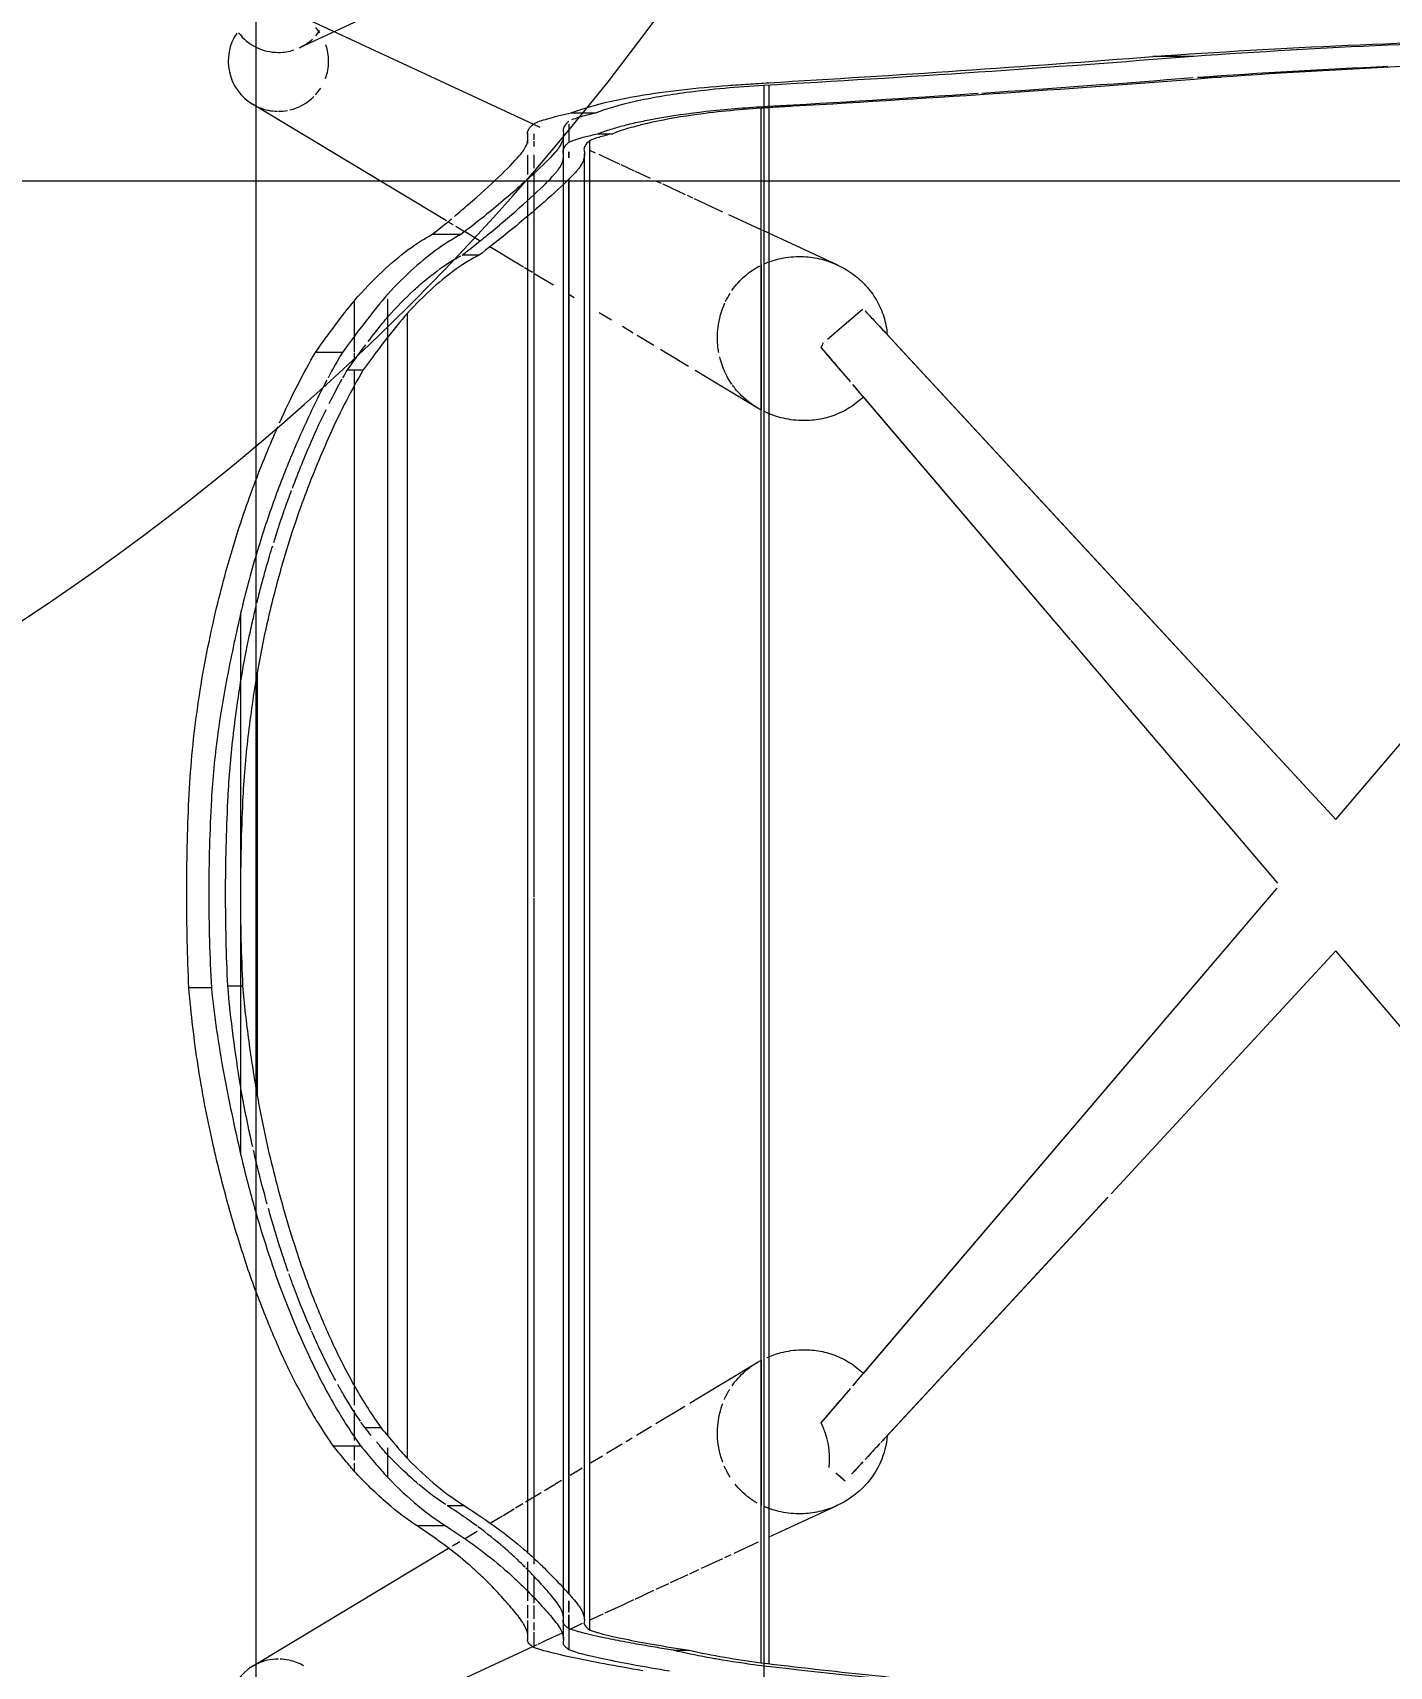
# Model space of a CAD drawing. Header units: millimetres. Extents: x 81566 to 292854, y -8553 to 29000.
# Drawn here: x 105756.5 to 106081, y 16644.9 to 17035.5 of the extents above; entities that cross this region are included whole.
import ezdxf

# ---------------------------------------------------------------- set-up
doc = ezdxf.new("R2010")
doc.units = ezdxf.units.MM
doc.linetypes.add('Осевая', pattern=[3175, 635, -476.25, 1587.5, -476.25])
for name, color, linetype, lineweight in [('A-ANNO-DIMS', 7, 'Continuous', 9), ('A-ANNO-DIMS-100', 7, 'Continuous', 9), ('Оси-2', 7, 'Осевая', 9)]:
    doc.layers.add(name, color=color, linetype=linetype, lineweight=lineweight)
doc.layers.add('I-FURN-1', color=9, linetype='Continuous', lineweight=9, true_color=0x808080)
doc.styles.add('ISOCPEUR', font='isocpeur.ttf', dxfattribs={"width": 0.9, "height": 250})
doc.dimstyles.new('ISO-2_5_0_9К_БОЛЬШОЙ', dxfattribs={"dimscale": 304.8, "dimtxt": 248.995294, "dimasz": 0.492126, "dimexe": 0.393701, "dimexo": 0.984252, "dimgap": 0, "dimtad": 1, "dimdec": 0, "dimrnd": 10, "dimzin": 0, "dimdsep": 46, "dimtxsty": 'ISOCPEUR', "dimblk1": 'OBLIQUE', "dimblk2": 'OBLIQUE', "dimsah": 1, "dimcen": 0.09, "dimdle": 0.393701, "dimazin": 0, "dimtfac": 1, "dimtdec": 4, "dimtix": 1, "dimtmove": 0, "dimatfit": 3, "dimfxl": 1, "dimtvp": 1, "dimtolj": 1, "dimtzin": 0, "dimarcsym": 2})

# ---------------------------------------------------------------- blocks, each defined once
blk = doc.blocks.new('Chair_IconsOfDenmark_NamNam_WoodChair - 1_187-V135-План расстановки мебели и оборудования 2 этажа в осях 23-33')
at = {"layer": 'I-FURN-1'}
blk.add_line((31.75, 192.92), (5.47, 249.64), dxfattribs=at)
for start, end in [(127.3539, 180), (180.1971, 197.8612), (204.8593, 222.767), (228.0907, 235.718)]:
    blk.add_arc((16.35, 254.69), 12, start, end, dxfattribs=at)
blk = doc.blocks.new('Chair_IconsOfDenmark_NamNam_WoodChair - 1_187-V136-План расстановки мебели и оборудования 2 этажа в осях 23-33')
at = {"layer": 'I-FURN-1'}
for p, q in [((188.81, 270.72), (188.81, 276.1)), ((189.26, 266.79), (189.26, 263.25)), ((165.38, 263.74), (149.05, 263.74)), ((210.22, 263.74), (165.38, 263.74)), ((210.22, 263.74), (165.38, 263.74)), ((261.79, 263.74), (211.37, 263.74)), ((261.79, 263.74), (211.37, 263.74)), ((278.31, 263.74), (261.79, 263.74)), ((26.64, 260.87), (54.83, 214)), ((264.14, 259.78), (163.1, 259.78)), ((372.21, 214.52), (400.09, 260.87)), ((31.75, 192.92), (5.47, 249.64)), ((421.27, 249.64), (395.33, 193.66)), ((340.75, 239.38), (340.75, 245.82)), ((79.27, 234.97), (79.27, 241.51)), ((75.16, 236.61), (73.3, 236.61)), ((79.27, 236.61), (75.9, 236.61)), ((87.82, 236.61), (80.56, 236.61)), ((93.38, 236.61), (89.01, 236.61)), ((336.59, 236.61), (93.87, 236.61)), ((336.59, 238.17), (336.59, 234.38)), ((340.65, 236.61), (338.72, 236.61)), ((346.47, 236.61), (340.86, 236.61)), ((353.01, 236.61), (346.53, 236.61)), ((83.69, 234.02), (83.69, 230.18)), ((77.21, 228.61), (71.82, 228.61)), ((78.88, 228.61), (77.21, 228.61)), ((78.88, 228.61), (77.21, 228.61)), ((348.85, 228.61), (81.81, 228.61)), ((353.46, 228.61), (81.81, 228.61)), ((350.06, 223.91), (76.35, 223.91)), ((60.16, 214.64), (60.16, 221.48)), ((368.9, 211.03), (368.9, 217.96)), ((55.38, 213.09), (56.48, 211.26)), ((65.06, 214.31), (65.06, 210.29)), ((369.59, 210.16), (370.87, 212.28)), ((371.26, 212.93), (371.99, 214.14)), ((57.11, 210.2), (58.94, 207.17)), ((363.99, 206.68), (363.99, 210.74)), ((367.37, 206.47), (368.73, 208.73)), ((368.73, 208.73), (369.53, 210.06)), ((60.8, 204.07), (61.76, 202.48)), ((364.05, 200.95), (365.97, 204.14)), ((61.78, 202.44), (62.57, 201.12)), ((62.68, 200.94), (64.25, 198.33)), ((361.1, 196.04), (363.98, 200.83)), ((64.47, 197.96), (65.53, 196.21)), ((65.91, 195.58), (68.17, 191.81)), ((359.84, 193.94), (360.99, 195.86)), ((32.96, 193.59), (31.12, 193.59)), ((32.76, 190.73), (31.86, 192.68)), ((35.34, 195.1), (32.83, 195.1)), ((34.78, 193.59), (32.96, 193.59)), ((37.05, 193.59), (35.22, 193.59)), ((37.58, 195.1), (35.34, 195.1)), ((41.13, 193.59), (37.96, 193.59)), ((41.21, 195.1), (38.1, 195.1)), ((48.1, 193.59), (41.72, 193.59)), ((50.14, 195.1), (42.28, 195.1)), ((51.56, 195.1), (50.14, 195.1)), ((52.37, 193.59), (51.02, 193.59)), ((210.22, 193.59), (52.45, 193.59)), ((377.09, 195.1), (53.8, 195.1)), ((378.4, 193.59), (210.51, 193.59)), ((356.8, 188.9), (359.56, 193.48)), ((382.16, 195.1), (377.09, 195.1)), ((383.46, 193.59), (378.4, 193.59)), ((387.89, 195.1), (383.31, 195.1)), ((388.01, 193.59), (384.76, 193.59)), ((391.21, 193.59), (389.93, 193.59)), ((393.12, 195.1), (390.75, 195.1)), ((392.97, 193.59), (391.58, 193.59)), ((395.33, 193.66), (394.62, 192.13)), ((34.57, 186.84), (32.76, 190.73)), ((68.65, 191.02), (70.09, 188.62)), ((70.14, 188.54), (71.08, 186.98)), ((37.4, 185.19), (30.6, 185.19)), ((33.1, 186.5), (43.37, 186.5)), ((36.81, 182), (35.34, 185.16)), ((35.63, 185.19), (37.4, 185.19)), ((39.68, 186.6), (37.29, 186.6)), ((37.4, 185.19), (38.9, 185.19)), ((38.9, 185.19), (37.4, 185.19)), ((39.57, 185.19), (42.24, 185.19)), ((42.24, 185.19), (39.57, 185.19)), ((41.58, 186.6), (39.68, 186.6)), ((383.55, 186.6), (42.36, 186.6)), ((43.5, 186.5), (382.24, 186.5)), ((43.86, 185.19), (382.27, 185.19)), ((382.27, 185.19), (43.86, 185.19)), ((72.32, 184.91), (73.09, 183.64)), ((73.12, 183.59), (74.03, 182.07)), ((353.81, 183.92), (354.58, 185.19)), ((382.6, 186.5), (392.79, 186.5)), ((386.52, 186.6), (384.89, 186.6)), ((388.82, 186.6), (386.52, 186.6)), ((387.24, 185.19), (388.67, 185.19)), ((388.67, 185.19), (387.24, 185.19)), ((395.27, 185.19), (390.99, 185.19)), ((397.95, 183.19), (397.95, 184.73)), ((391.35, 180.26), (35.32, 180.26)), ((39.08, 177.09), (37.62, 180.24)), ((37.77, 181.5), (388.18, 181.5)), ((75.27, 180.01), (76.96, 177.2)), ((389.12, 180.26), (388.49, 178.9)), ((397.95, 178.82), (397.95, 183.19)), ((41.5, 171.87), (39.31, 176.59)), ((77.57, 176.2), (79.8, 172.48)), ((348.46, 175.01), (350.23, 177.97)), ((388.11, 178.08), (386.57, 174.76)), ((393.02, 178.32), (393.02, 174.72)), ((345.33, 169.82), (346.9, 172.43)), ((385.65, 172.76), (384.17, 169.57)), ((386.53, 174.67), (385.77, 173.03)), ((42.47, 169.77), (41.55, 171.75)), ((44.71, 164.94), (42.61, 169.46)), ((80.39, 171.51), (81.23, 170.11)), ((81.87, 169.04), (84.03, 165.45)), ((342.35, 164.86), (344.75, 168.85)), ((384.07, 169.37), (382.4, 165.76)), ((46.34, 161.42), (44.96, 164.4)), ((84.66, 164.4), (88.83, 157.47)), ((381.77, 164.4), (381.18, 163.12)), ((30.44, 160.25), (30.44, 156.41)), ((48.51, 156.74), (46.56, 160.95)), ((337.37, 156.58), (340.65, 162.03)), ((340.65, 162.04), (341.41, 163.3)), ((381.02, 162.77), (378.52, 157.38)), ((49.7, 154.18), (48.68, 156.37)), ((89.54, 156.28), (90.32, 154.99)), ((378.31, 156.92), (377.72, 155.66)), ((52.33, 148.49), (49.99, 153.55)), ((90.32, 154.99), (99.21, 140.2)), ((327.52, 140.2), (336.42, 155)), ((377.51, 155.21), (374.38, 148.46)), ((53.26, 146.49), (52.57, 147.98)), ((56.3, 139.92), (53.61, 145.73)), ((373.72, 147.02), (370.14, 139.3)), ((27.39, 138.6), (21.57, 138.6)), ((64.5, 137.42), (27.27, 137.42)), ((399.17, 138.6), (27.39, 138.6)), ((399.17, 138.6), (27.39, 138.6)), ((399.13, 139.28), (27.46, 139.28)), ((65.08, 120.97), (57.42, 137.52)), ((362.23, 137.42), (64.5, 137.42)), ((65.06, 139.11), (99.83, 139.11)), ((326.9, 139.11), (361.67, 139.11)), ((369.31, 137.49), (361.65, 120.97)), ((399.24, 137.42), (362.23, 137.42)), ((370.01, 139.01), (369.31, 137.49)), ((404.56, 138.6), (399.17, 138.6)), ((404.63, 137.42), (399.24, 137.42)), ((399.54, 138.6), (399.58, 137.79)), ((70.9, 119.13), (72.78, 121.34)), ((84.8, 124.86), (92.98, 117.88)), ((333.75, 117.88), (340.59, 123.72)), ((340.65, 123.76), (341.94, 124.86)), ((343.94, 123.33), (351.06, 114.98)), ((75.41, 114.95), (72.57, 117.58)), ((93.69, 117.28), (212.68, 15.79)), ((271.99, 65.2), (333.04, 117.28)), ((79.8, 110.89), (76.04, 114.37)), ((350.69, 114.37), (229.1, 1.78)), ((271.99, 65.2), (330.08, 114.75)), ((138.74, 56.32), (80.13, 110.58)), ((138.73, 56.32), (81.75, 109.08)), ((213.87, 15.63), (271.83, 65.07)), ((213.87, 15.63), (271.83, 65.07)), ((197.64, 1.78), (139.59, 55.53)), ((197.64, 1.78), (139.59, 55.53)), ((411.49, 35.83), (411.49, 45.54)), ((406.53, 34.89), (406.53, 29.21)), ((98.01, -83.19), (197.64, 1.78)), ((229.1, 1.78), (331.96, -85.96))]:
    blk.add_line(p, q, dxfattribs=at)
at = {"layer": 'I-FURN-1', "flags": 128}
for points in [[(96.65, 114.75), (154.9, 65.07), (212.68, 15.79)], [(344.98, 109.08), (287.14, 55.53), (229.1, 1.78)], [(98.02, -83.18), (140.17, -47.23), (197.64, 1.78)], [(229.1, 1.78), (286.56, -47.23), (331.95, -85.95)]]:
    blk.add_lwpolyline(points, dxfattribs=at)
at = {"layer": 'I-FURN-1'}
for centre, radius, start, end in [((16.35, 254.69), 12, 25.0917, 119.1056), ((410.38, 254.69), 12, 56.0633, 148.9747), ((16.35, 254.69), 12, 0, 25.0917), ((410.38, 254.69), 12, 157.4126, 179.0711), ((16.35, 254.69), 12, 347.8882, 357.8557), ((410.38, 254.69), 12, 180, 190.2406), ((16.35, 254.69), 12, 330.2063, 347.3289), ((410.38, 254.69), 12, 193.2652, 225), ((410.38, 254.69), 12, 227.7598, 237.3895), ((410.38, 254.69), 12, 249.8446, 269.42), ((410.38, 254.69), 12, 270, 289.0499), ((410.38, 254.69), 12, 304.282, 311.9093), ((76.28, 141.71), 18.88, 263.5474, 296.819), ((350.45, 141.71), 18.88, 243.181, 245.0964), ((350.45, 141.71), 18.88, 245.0964, 247.0118)]:
    blk.add_arc(centre, radius, start, end, dxfattribs=at)
for points in [[(152.06, 270.48), (158.03, 271.8), (170.13, 274.11), (182.53, 275.59), (188.81, 276.1)], [(188.81, 276.1), (196.32, 276.44), (211.32, 276.79), (226.32, 276.44), (233.81, 276.1)], [(233.81, 276.1), (240.92, 275.77), (254.94, 274.46), (268.57, 271.96), (275.29, 270.48)], [(125.2, 263.16), (129.49, 264.53), (138.25, 267.16), (147.4, 269.44), (152.06, 270.48)], [(188.81, 270.72), (181.99, 270.04), (168.54, 268.05), (155.48, 265.17), (149.05, 263.74)], [(233.81, 270.72), (226.32, 271.14), (211.32, 271.57), (196.32, 271.14), (188.81, 270.72)], [(278.31, 263.74), (273.54, 264.81), (263.88, 266.93), (248.96, 269.45), (238.89, 270.43), (233.81, 270.72)], [(275.29, 270.48), (278.25, 269.82), (284.08, 268.42), (289.76, 266.85), (292.56, 266.03)], [(165.38, 263.74), (169.3, 264.38), (177.21, 265.57), (185.23, 266.45), (189.26, 266.79)], [(189.26, 266.79), (196.63, 267.14), (211.37, 267.5), (226.11, 267.13), (233.49, 266.78)], [(233.49, 266.78), (238.27, 266.56), (247.78, 265.78), (257.14, 264.47), (261.79, 263.74)], [(102.38, 254.4), (105.82, 255.93), (113.08, 258.98), (121.04, 261.83), (125.2, 263.16)], [(149.05, 263.74), (144.92, 262.77), (136.82, 260.67), (129.02, 258.29), (125.2, 257.04)], [(150.77, 260.84), (155.22, 261.85), (159.76, 262.76), (164.37, 263.57)], [(189.26, 263.25), (184.83, 262.88), (176.04, 261.9), (167.39, 260.52), (163.1, 259.78)], [(233.49, 263.25), (226.11, 263.59), (211.37, 263.95), (196.63, 263.6), (189.26, 263.25)], [(264.14, 259.78), (259.11, 260.63), (248.98, 262.13), (238.68, 263), (233.49, 263.25)], [(261.79, 263.74), (265.15, 263.19), (268.46, 262.57), (271.73, 261.89)], [(292.56, 259.95), (290.24, 260.63), (285.54, 261.96), (280.74, 263.17), (278.31, 263.74)], [(163.1, 259.78), (156.88, 258.67), (144.76, 256.03), (133.25, 252.73), (127.65, 250.96)], [(290.35, 253.71), (286.15, 254.92), (277.57, 257.16), (268.67, 258.99), (264.14, 259.78)], [(280.89, 259.82), (282.09, 259.52), (283.28, 259.22), (284.47, 258.91)], [(284.47, 258.91), (286.45, 258.39), (288.41, 257.85), (290.35, 257.3)], [(326.66, 246.84), (323.36, 248.4), (316.43, 251.51), (304.97, 256), (296.8, 258.69), (292.56, 259.95)], [(79.27, 241.51), (82.28, 243.64), (89.14, 247.99), (97.68, 252.3), (102.38, 254.4)], [(125.2, 257.04), (120.48, 255.51), (111.5, 252.21), (103.46, 248.64), (99.67, 246.84)], [(123.25, 253.14), (124.69, 253.63), (126.16, 254.11), (127.65, 254.57)], [(127.65, 254.57), (129.06, 255.01), (130.47, 255.44), (131.89, 255.87)], [(131.89, 255.87), (133.28, 256.28), (134.69, 256.69), (136.1, 257.09)], [(290.35, 257.3), (290.9, 257.14), (291.45, 256.98), (292, 256.82)], [(292, 256.82), (292.85, 256.57), (293.7, 256.32), (294.53, 256.06)], [(295.33, 255.81), (297.39, 255.17), (299.41, 254.51), (301.39, 253.83)], [(323.94, 254.4), (327.08, 253), (333.02, 250.15), (338.29, 247.26), (340.75, 245.82)], [(127.65, 250.96), (123.57, 249.67), (115.76, 246.91), (108.66, 243.92), (105.29, 242.4)], [(119.19, 251.71), (119.59, 251.86), (120, 252.01), (120.41, 252.15)], [(121.02, 252.37), (121.75, 252.63), (122.5, 252.88), (123.25, 253.14)], [(321.02, 242.4), (316.48, 244.43), (306.83, 248.46), (296.03, 252.07), (290.35, 253.71)], [(301.39, 253.83), (302.82, 253.34), (304.22, 252.85), (305.6, 252.34)], [(305.6, 252.34), (306.34, 252.07), (307.07, 251.8), (307.79, 251.53)], [(308.31, 251.34), (312.16, 249.88), (315.84, 248.37), (319.37, 246.84)], [(99.67, 246.84), (95.58, 244.9), (88.09, 240.93), (81.98, 236.94), (79.27, 234.97)], [(94.93, 240.99), (98.5, 242.94), (102.42, 244.86), (106.7, 246.74)], [(319.37, 246.84), (322.08, 245.67), (324.66, 244.47), (327.12, 243.25)], [(334.08, 243.13), (331.73, 244.38), (329.26, 245.62), (326.66, 246.84)], [(105.29, 242.4), (100.92, 240.42), (92.95, 236.35), (86.52, 232.22), (83.69, 230.18)], [(336.59, 234.38), (334.3, 235.73), (329.41, 238.44), (323.92, 241.1), (321.02, 242.4)], [(328.52, 242.56), (330.58, 241.52), (332.54, 240.47), (334.41, 239.42)], [(340.75, 239.38), (338.83, 240.52), (336.81, 241.67), (334.69, 242.81)], [(340.75, 245.82), (343.08, 244.18), (347.45, 240.98), (351.25, 238.02), (353.01, 236.61)], [(73.3, 236.61), (74.22, 237.38), (76.13, 238.98), (78.19, 240.66), (79.27, 241.51)], [(85.19, 235.07), (87.12, 236.39), (89.21, 237.71), (91.46, 239.03)], [(91.46, 239.03), (92.29, 239.52), (93.14, 240.01), (94.02, 240.49)], [(334.67, 239.28), (335.32, 238.91), (335.96, 238.54), (336.59, 238.17)], [(354.59, 228.61), (352.65, 230.25), (348.42, 233.7), (343.43, 237.44), (340.75, 239.38)], [(60.16, 221.48), (61.59, 223.75), (65.21, 228.56), (70.35, 233.85), (73.3, 236.61)], [(79.27, 234.97), (77.9, 233.85), (75.28, 231.66), (72.93, 229.61), (71.82, 228.61)], [(83.69, 234.02), (84.12, 234.33), (84.55, 234.63), (85, 234.94)], [(336.59, 238.17), (338.04, 237.14), (339.43, 236.14), (340.76, 235.15)], [(350.06, 223.91), (348.18, 225.51), (344.05, 228.87), (339.2, 232.5), (336.59, 234.38)], [(340.76, 235.15), (341.38, 234.69), (341.99, 234.23), (342.58, 233.78)], [(353.01, 236.61), (355.65, 234.29), (360.33, 229.8), (365.59, 223.52), (367.99, 219.75), (368.9, 217.96)], [(77.21, 228.61), (78.03, 229.33), (78.89, 230.06), (79.78, 230.81)], [(79.78, 230.81), (79.95, 230.95), (80.13, 231.1), (80.3, 231.25)], [(81.82, 232.51), (82.43, 233), (83.05, 233.51), (83.69, 234.02)], [(343.33, 233.21), (344.92, 232), (346.42, 230.82), (347.83, 229.68)], [(71.82, 228.61), (69.24, 226.09), (64.72, 221.22), (61.47, 216.76), (60.16, 214.64)], [(70.19, 221.23), (72.2, 223.6), (74.54, 226.06), (77.21, 228.61)], [(83.69, 230.18), (82.33, 229.07), (79.76, 226.92), (77.44, 224.89), (76.35, 223.91)], [(347.83, 229.68), (348.28, 229.32), (348.72, 228.96), (349.14, 228.61)], [(349.14, 228.61), (351.56, 226.44), (353.71, 224.33), (355.6, 222.29)], [(368.9, 211.03), (368.05, 212.74), (365.85, 216.34), (361.11, 222.24), (356.93, 226.45), (354.59, 228.61)], [(76.35, 223.91), (73.86, 221.46), (69.48, 216.73), (66.33, 212.37), (65.06, 210.29)], [(363.99, 206.68), (363.16, 208.36), (361.02, 211.9), (356.41, 217.69), (352.34, 221.79), (350.06, 223.91)], [(51.05, 209.28), (52.49, 210.94), (55.45, 214.64), (58.56, 219.08), (60.16, 221.48)], [(65.27, 214.65), (66.58, 216.71), (68.19, 218.88), (70.11, 221.14)], [(355.68, 222.2), (356.44, 221.38), (357.16, 220.57), (357.83, 219.77)], [(357.83, 219.77), (358.8, 218.61), (359.69, 217.48), (360.49, 216.38)], [(360.62, 216.21), (361.91, 214.42), (362.98, 212.71), (363.82, 211.08)], [(368.9, 217.96), (370.21, 216.31), (371.46, 214.76), (372.66, 213.32)], [(60.16, 214.64), (58.39, 211.91), (54.94, 206.89), (51.68, 202.78), (50.1, 200.94)], [(62.07, 209.87), (63.05, 211.28), (64.04, 212.76), (65.06, 214.31)], [(377.02, 200.94), (375.82, 202.36), (373.26, 205.46), (370.4, 209.09), (368.9, 211.03)], [(373.27, 212.58), (374.25, 211.41), (375.18, 210.31), (376.08, 209.28)], [(45.24, 203.16), (46.17, 204.05), (48.08, 205.97), (50.05, 208.14), (51.05, 209.28)], [(65.06, 210.29), (63.22, 207.44), (59.65, 202.21), (56.28, 197.93), (54.64, 196.04)], [(60.13, 207.17), (60.77, 208.04), (61.41, 208.94), (62.07, 209.87)], [(363.99, 210.74), (365.44, 208.88), (366.82, 207.14), (368.13, 205.52)], [(376.08, 209.28), (378.5, 206.49), (382.87, 201.65), (386.27, 198.35), (387.72, 197.09)], [(38.29, 197.09), (39.26, 197.83), (41.39, 199.59), (43.89, 201.88), (45.24, 203.16)], [(55.2, 200.94), (56.75, 202.74), (58.35, 204.75), (59.99, 206.98)], [(372.48, 196.04), (371.23, 197.52), (368.56, 200.78), (365.57, 204.62), (363.99, 206.68)], [(368.17, 205.47), (368.36, 205.23), (368.55, 205), (368.73, 204.77)], [(368.73, 204.77), (369.85, 203.4), (370.92, 202.13), (371.93, 200.94)], [(50.1, 200.94), (49.26, 199.98), (47.62, 198.15), (46.02, 196.49), (45.24, 195.71)], [(52.67, 198.12), (53.5, 199.02), (54.34, 199.96), (55.2, 200.94)], [(371.93, 200.94), (374.33, 198.12), (378.64, 193.23), (381.97, 189.89), (383.38, 188.62)], [(380.85, 196.51), (379.66, 197.86), (378.38, 199.34), (377.02, 200.94)], [(33.06, 195.07), (33.72, 194.92), (35.26, 195.1), (37.21, 196.26), (38.29, 197.09)], [(45.24, 195.71), (43.71, 194.19), (40.89, 191.49), (38.55, 189.46), (37.5, 188.62)], [(47.62, 193.09), (48.42, 193.84), (49.26, 194.66), (50.14, 195.53)], [(54.64, 196.04), (53.87, 195.15), (52.35, 193.45), (50.87, 191.9), (50.14, 191.16)], [(50.29, 195.67), (51.06, 196.44), (51.84, 197.24), (52.64, 198.09)], [(383.78, 183.64), (382.4, 184.92), (379.13, 188.28), (374.86, 193.2), (372.48, 196.04)], [(387.72, 197.09), (388.02, 196.83), (388.61, 196.36), (389.15, 195.99), (389.42, 195.82)], [(389.42, 195.82), (390, 195.47), (391.15, 194.98), (392.28, 194.96), (392.84, 195.07)], [(31.12, 193.59), (31.28, 193.84), (31.59, 194.28), (31.88, 194.6), (32.01, 194.73)], [(32.83, 195.1), (32.91, 195.1), (32.98, 195.09), (33.06, 195.07)], [(42.55, 188.62), (43.59, 189.44), (44.74, 190.43), (46, 191.59)], [(46.1, 191.67), (46.59, 192.12), (47.1, 192.59), (47.62, 193.09)], [(392.84, 195.07), (392.93, 195.09), (393.03, 195.1), (393.12, 195.1)], [(395.4, 193.59), (395.79, 192.85), (396.6, 190.64), (397.48, 187.03), (397.95, 184.92)], [(37.5, 188.62), (36.45, 187.78), (34.56, 186.6), (33.1, 186.41), (32.47, 186.57)], [(37.49, 186.57), (38.12, 186.41), (39.59, 186.6), (41.49, 187.78), (42.55, 188.62)], [(50.14, 191.16), (48.54, 189.54), (45.6, 186.66), (43.18, 184.52), (42.09, 183.64)], [(383.38, 188.62), (383.57, 188.46), (383.75, 188.3), (383.93, 188.15)], [(383.93, 188.15), (384.11, 188.01), (384.28, 187.87), (384.45, 187.74)], [(384.45, 187.74), (385.15, 187.23), (385.83, 186.87), (386.52, 186.68)], [(389.42, 187.8), (389.26, 187.92), (388.93, 188.17), (388.6, 188.47), (388.42, 188.62)], [(393.59, 186.57), (392.9, 186.44), (391.53, 186.52), (390.12, 187.26), (389.42, 187.8)], [(32.01, 186.56), (31.81, 186.49), (31.38, 186.19), (30.87, 185.58), (30.6, 185.19)], [(32.47, 186.57), (32.39, 186.59), (32.24, 186.61), (32.09, 186.58), (32.01, 186.56)], [(33.35, 176.38), (33.8, 178.54), (34.64, 182.24), (35.32, 184.48), (35.63, 185.19)], [(35.63, 185.19), (35.89, 185.57), (36.13, 185.87), (36.36, 186.09)], [(36.36, 186.09), (36.59, 186.32), (36.8, 186.47), (37, 186.54)], [(37, 186.54), (37.08, 186.57), (37.16, 186.59), (37.24, 186.6)], [(42.09, 183.64), (41.06, 182.79), (39.2, 181.6), (37.77, 181.41), (37.16, 181.57)], [(37.24, 186.6), (37.33, 186.6), (37.41, 186.59), (37.49, 186.57)], [(384.45, 183.06), (384.34, 183.15), (384.12, 183.33), (383.9, 183.53), (383.78, 183.64)], [(386.52, 186.68), (386.93, 186.56), (387.34, 186.5), (387.75, 186.5)], [(387.75, 186.5), (388.02, 186.5), (388.28, 186.52), (388.55, 186.57)], [(388.55, 186.57), (388.64, 186.59), (388.73, 186.6), (388.82, 186.6)], [(388.82, 186.6), (389.11, 186.6), (389.41, 186.51), (389.72, 186.33)], [(389.72, 186.33), (390.13, 186.1), (390.55, 185.72), (390.99, 185.19)], [(390.99, 185.19), (391.29, 184.59), (391.62, 183.7), (391.96, 182.54)], [(393.86, 186.6), (393.77, 186.6), (393.68, 186.59), (393.59, 186.57)], [(394.76, 186.33), (394.45, 186.51), (394.15, 186.6), (393.86, 186.6)], [(396.02, 185.19), (395.59, 185.72), (395.17, 186.1), (394.76, 186.33)], [(398.03, 184.71), (398.25, 184.12), (398.47, 183.5), (398.68, 182.86)], [(36.23, 181.27), (35.95, 181.05), (35.65, 180.71), (35.32, 180.26)], [(36.98, 181.6), (36.75, 181.6), (36.5, 181.49), (36.23, 181.27)], [(37, 181.6), (36.99, 181.6), (36.98, 181.6), (36.98, 181.6)], [(37.08, 181.59), (37.05, 181.59), (37.02, 181.6), (37, 181.6)], [(37.16, 181.57), (37.14, 181.58), (37.11, 181.59), (37.08, 181.59)], [(388.99, 181.57), (388.25, 181.43), (386.75, 181.54), (385.22, 182.42), (384.45, 183.06)], [(389.25, 181.6), (389.17, 181.6), (389.08, 181.59), (388.99, 181.57)], [(390.13, 181.35), (389.83, 181.51), (389.54, 181.6), (389.25, 181.6)], [(391.35, 180.26), (390.93, 180.76), (390.52, 181.13), (390.13, 181.35)], [(393.02, 174.72), (392.72, 176.03), (392.14, 178.29), (391.61, 179.75), (391.35, 180.26)], [(391.96, 182.54), (392.05, 182.21), (392.15, 181.86), (392.25, 181.49)], [(392.25, 181.49), (392.5, 180.56), (392.75, 179.5), (393.02, 178.32)], [(32.88, 174.04), (33.04, 174.85), (33.2, 175.64), (33.35, 176.38)], [(393.02, 178.32), (393.35, 177.47), (393.67, 176.55), (393.98, 175.58)], [(31.94, 169.03), (32.26, 170.81), (32.58, 172.48), (32.88, 174.04)], [(393.98, 175.58), (394.3, 174.57), (394.61, 173.5), (394.91, 172.37)], [(394.91, 172.37), (395.21, 171.24), (395.5, 170.04), (395.77, 168.8)], [(31.16, 164.55), (31.43, 166.1), (31.68, 167.6), (31.94, 169.03)], [(395.77, 168.8), (396.03, 167.61), (396.29, 166.37), (396.52, 165.1)], [(30.44, 160.25), (30.69, 161.72), (30.93, 163.16), (31.16, 164.55)], [(396.52, 165.1), (396.57, 164.88), (396.61, 164.66), (396.65, 164.44)], [(30.18, 159.12), (30.27, 159.5), (30.36, 159.87), (30.44, 160.25)], [(30.44, 156.41), (29.83, 153.71), (28.73, 148.06), (27.85, 142.19), (27.46, 139.28)], [(28.56, 151.12), (29.05, 153.86), (29.59, 156.54), (30.18, 159.12)], [(26.66, 138.6), (27.08, 141.9), (27.56, 145.22), (28.11, 148.49)], [(84.81, 149.54), (86.39, 149.36), (87.94, 148.98), (89.43, 148.42)], [(335.89, 147.81), (337.1, 148.38), (338.36, 148.83), (339.67, 149.14)], [(340.75, 149.37), (341.14, 149.44), (341.53, 149.5), (341.93, 149.55)], [(341.93, 149.55), (343.5, 149.73), (345.1, 149.73), (346.68, 149.54)], [(346.68, 149.54), (348.72, 149.3), (350.73, 148.74), (352.6, 147.88)], [(90.39, 148.02), (91.23, 147.66), (92.04, 147.23), (92.82, 146.74)], [(352.9, 147.75), (353.57, 147.42), (354.22, 147.07), (354.86, 146.67)], [(355.52, 146.23), (356.83, 145.33), (358.03, 144.26), (359.06, 143.06)], [(404.56, 147.17), (404.68, 145.55), (404.91, 142.29), (405.12, 139.04), (405.22, 137.42)], [(359.06, 143.06), (359.99, 141.98), (360.79, 140.8), (361.46, 139.51)], [(27.46, 139.28), (25.39, 122.1), (21.78, 87.61), (19.27, 52.88), (18.29, 35.47)], [(21.78, 90.35), (23.17, 106.48), (24.8, 122.57), (26.66, 138.6)], [(99.21, 140.22), (99.43, 139.86), (99.63, 139.49), (99.83, 139.11)], [(325.13, 134.51), (325.49, 135.91), (326, 137.28), (326.65, 138.61)], [(361.89, 138.61), (362.48, 137.27), (362.92, 135.89), (363.21, 134.48)], [(399.58, 131.68), (399.51, 132.94), (399.36, 135.48), (399.21, 138.01), (399.13, 139.28)], [(399.58, 137.79), (400.52, 121), (401.55, 104.18), (402.68, 87.34)], [(411.49, 35.83), (410.13, 53.01), (407.61, 87.32), (405.51, 121.53), (404.56, 138.6)], [(405.22, 137.42), (406.1, 122.16), (408.03, 91.57), (410.28, 60.89), (411.49, 45.54)], [(324.43, 129.63), (324.48, 131.3), (324.72, 132.93), (325.13, 134.51)], [(363.21, 134.48), (363.55, 132.9), (363.69, 131.28), (363.66, 129.63)], [(102.3, 129.63), (102.34, 128.25), (102.16, 125.55), (101.11, 121.59), (99.9, 119.13), (99.17, 117.98)], [(330.08, 114.75), (329.12, 115.76), (327.44, 117.9), (325.62, 121.59), (324.58, 125.55), (324.39, 128.25), (324.43, 129.63)], [(363.66, 129.63), (363.62, 128.17), (363.45, 126.74), (363.13, 125.34)], [(406.53, 29.21), (405.16, 46.34), (402.64, 80.55), (400.53, 114.66), (399.58, 131.68)], [(363.13, 125.34), (362.98, 124.64), (362.59, 123.26), (362.07, 121.92), (361.78, 121.26)], [(84.8, 124.86), (86.62, 123.31), (88.4, 121.79), (90.15, 120.3)], [(336.58, 120.3), (337.89, 121.41), (339.22, 122.54), (340.57, 123.7)], [(340.62, 123.74), (341.06, 124.11), (341.5, 124.49), (341.94, 124.86)], [(361.78, 121.26), (361.19, 119.94), (359.75, 117.41), (356.86, 114.14), (353.34, 111.54), (349.31, 109.74), (346.46, 109.2), (344.98, 109.08)], [(70.9, 119.13), (71.33, 119.64), (71.82, 120.21), (72.36, 120.85)], [(75.48, 114.89), (74.57, 115.73), (73.62, 116.61), (72.65, 117.51)], [(90.88, 119.68), (91.59, 119.06), (92.31, 118.46), (93.01, 117.85)], [(93.73, 117.24), (94.71, 116.4), (95.69, 115.57), (96.65, 114.75)], [(99.17, 117.98), (98.45, 116.83), (97.61, 115.76), (96.65, 114.75)], [(330.08, 114.75), (331.04, 115.57), (332.02, 116.4), (333, 117.24)], [(333.72, 117.85), (334.42, 118.46), (335.14, 119.06), (335.86, 119.68)], [(79.89, 110.8), (78.88, 111.74), (77.82, 112.72), (76.71, 113.75)], [(350.68, 114.36), (349.92, 113.65), (349.18, 112.97), (348.46, 112.3)], [(81.75, 109.08), (81.25, 109.54), (80.74, 110.02), (80.21, 110.5)], [(347.98, 111.86), (346.95, 110.9), (345.95, 109.97), (344.98, 109.08)], [(402.74, 86.42), (403.88, 69.61), (405.11, 52.77), (406.44, 35.91)], [(411.49, 45.54), (412.58, 30), (414.36, -1.13), (415.37, -32.37), (415.68, -48.01)], [(415.68, -57.14), (415.37, -41.59), (414.36, -10.55), (412.58, 20.39), (411.49, 35.83)], [(406.53, 34.89), (407.59, 19.72), (408.47, 4.52), (409.16, -10.7)], [(410.69, -63.09), (410.38, -47.65), (409.39, -16.83), (407.61, 13.89), (406.53, 29.21)]]:
    blk.add_open_spline(points, degree=3, dxfattribs=at)
for points, knots in [([(292.56, 266.03), (298.36, 264.33), (309.03, 260.72), (318.62, 256.74), (323.01, 254.81)], [0, 0, 0, 0, 0.5, 0.9666456, 0.9666456, 0.9666456, 0.9666456]), ([(271.73, 261.89), (273.28, 261.57), (276.01, 260.98), (278.71, 260.34), (279.88, 260.06)], [0.3391796, 0.3391796, 0.3391796, 0.3391796, 0.5, 0.6238323, 0.6238323, 0.6238323, 0.6238323]), ([(137.09, 257.37), (140.03, 258.19), (144.28, 259.31), (148.61, 260.34), (149.92, 260.64)], [0.2606458, 0.2606458, 0.2606458, 0.2606458, 0.5, 0.6031778, 0.6031778, 0.6031778, 0.6031778]), ([(106.95, 246.84), (110.1, 248.21), (114.14, 249.86), (118.4, 251.43), (119.19, 251.71)], [0, 0, 0, 0, 0.5, 0.6115554, 0.6115554, 0.6115554, 0.6115554]), ([(388.42, 188.62), (387.01, 189.89), (384.64, 192.29), (381.77, 195.47), (380.85, 196.51)], [0, 0, 0, 0, 0.5, 0.7165508, 0.7165508, 0.7165508, 0.7165508]), ([(25.53, 167.51), (26.11, 170.8), (27.22, 177), (29.28, 187.31), (30.48, 192.06), (31.12, 193.59)], [0, 0, 0, 0, 0.25, 0.5, 1, 1, 1, 1]), ([(32.01, 194.73), (32.18, 194.88), (32.45, 195.05), (32.73, 195.1), (32.83, 195.1)], [0, 0, 0, 0, 0.5, 0.7895212, 0.7895212, 0.7895212, 0.7895212]), ([(393.12, 195.1), (393.43, 195.1), (394.16, 194.88), (394.94, 194.15), (395.4, 193.59)], [0.1164263, 0.1164263, 0.1164263, 0.1164263, 0.5, 1, 1, 1, 1]), ([(30.6, 185.19), (30, 183.79), (28.87, 179.38), (27.01, 169.87), (26.04, 164.18), (25.53, 161.18)], [0, 0, 0, 0, 0.5, 0.75, 1, 1, 1, 1]), ([(397.95, 178.82), (397.6, 180.34), (397.04, 182.54), (396.51, 184.07), (396.31, 184.57)], [0, 0, 0, 0, 0.5, 0.841159, 0.841159, 0.841159, 0.841159]), ([(35.32, 180.26), (34.72, 178.89), (33.62, 174.48), (31.82, 165), (30.91, 159.36), (30.44, 156.41)], [0, 0, 0, 0, 0.5, 0.75, 1, 1, 1, 1]), ([(398.68, 182.86), (400.01, 178.88), (402.51, 168.22), (404.02, 154.66), (404.56, 147.17)], [0.0761551, 0.0761551, 0.0761551, 0.0761551, 0.5, 1, 1, 1, 1]), ([(404.56, 138.6), (404.19, 144.85), (403.21, 156.01), (400.82, 169.86), (398.97, 176.25), (397.95, 178.82)], [0, 0, 0, 0, 0.4, 0.7, 1, 1, 1, 1]), ([(399.13, 139.28), (398.75, 144.8), (397.79, 154.64), (395.58, 166.84), (393.92, 172.46), (393.02, 174.72)], [0, 0, 0, 0, 0.4, 0.7, 1, 1, 1, 1]), ([(396.65, 164.44), (397.33, 160.69), (398.52, 152.28), (399.26, 143.2), (399.54, 138.6)], [0.4166686, 0.4166686, 0.4166686, 0.4166686, 0.7, 1, 1, 1, 1]), ([(28.11, 148.49), (28.17, 148.89), (28.32, 149.76), (28.48, 150.64), (28.56, 151.12)], [0.4460073, 0.4460073, 0.4460073, 0.4460073, 0.5, 0.565955, 0.565955, 0.565955, 0.565955]), ([(75.44, 148.43), (76.56, 148.85), (79.64, 149.68), (82.84, 149.78), (84.81, 149.54)], [-0.6666667, -0.6666667, -0.6666667, -0.6666667, -0.5833333, -0.4444444, -0.4444444, -0.4444444, -0.4444444]), ([(65.65, 140.21), (66.44, 141.58), (67.85, 143.43), (69.59, 144.99), (70.19, 145.47)], [-0.971203, -0.971203, -0.971203, -0.971203, -0.8611111, -0.8074828, -0.8074828, -0.8074828, -0.8074828]), ([(71.82, 146.63), (72.29, 146.93), (73.16, 147.43), (74.07, 147.86), (74.48, 148.04)], [-0.76097034, -0.76097034, -0.76097034, -0.76097034, -0.72222222, -0.69082846, -0.69082846, -0.69082846, -0.69082846]), ([(93.63, 146.2), (94.94, 145.29), (96.8, 143.61), (98.28, 141.66), (98.77, 140.92)], [-0.2222222, -0.2222222, -0.2222222, -0.2222222, -0.1111111, -0.0487601, -0.0487601, -0.0487601, -0.0487601]), ([(326.9, 139.11), (327.83, 140.89), (329.56, 143.29), (331.94, 145.37), (332.86, 146.04), (332.99, 146.12)], [-1, -1, -1, -1, -0.8611111, -0.7916667, -0.7812537, -0.7812537, -0.7812537, -0.7812537]), ([(333.11, 146.21), (333.76, 146.66), (334.64, 147.2), (335.56, 147.66), (335.77, 147.76)], [-0.77777778, -0.77777778, -0.77777778, -0.77777778, -0.72222222, -0.70559197, -0.70559197, -0.70559197, -0.70559197]), ([(63.07, 129.63), (63.04, 131.28), (63.32, 134.31), (64.24, 137.21), (64.8, 138.53)], [-1, -1, -1, -1, -0.5, -0.0641248, -0.0641248, -0.0641248, -0.0641248]), ([(100.45, 137.82), (100.93, 136.74), (101.85, 134.09), (102.25, 131.3), (102.3, 129.63)], [-0.8567793, -0.8567793, -0.8567793, -0.8567793, -0.5, 0, 0, 0, 0]), ([(81.75, 109.08), (79.53, 109.26), (75.29, 110.34), (69.12, 114.41), (65.28, 119.82), (63.45, 125.33), (63.11, 128.17), (63.07, 129.63)], [-1, -1, -1, -1, -0.785714, -0.571429, -0.285714, -0.142857, 0, 0, 0, 0]), ([(344.02, 123.24), (344.33, 122.87), (344.89, 122.22), (345.41, 121.6), (345.65, 121.32)], [0.0822015, 0.0822015, 0.0822015, 0.0822015, 0.1666667, 0.2385399, 0.2385399, 0.2385399, 0.2385399]), ([(346.55, 120.27), (347.05, 119.68), (347.83, 118.76), (348.53, 117.95), (348.81, 117.62)], [0.3333333, 0.3333333, 0.3333333, 0.3333333, 0.5, 0.6189484, 0.6189484, 0.6189484, 0.6189484]), ([(349.14, 117.23), (349.53, 116.78), (350.21, 115.97), (350.81, 115.27), (351.07, 114.96)], [0.6666667, 0.6666667, 0.6666667, 0.6666667, 0.8333333, 0.9788083, 0.9788083, 0.9788083, 0.9788083])]:
    blk.add_open_spline(points, degree=3, knots=knots, dxfattribs=at)
blk = doc.blocks.new('Баффл акустический подвесной - 1180мм-V284-План расстановки мебели и оборудования 2 этажа в осях 23-33')
at = {"layer": 'I-FURN-1'}
blk.add_arc((0, 0), 590, 180, 360, dxfattribs=at)
blk.add_arc((0, 0), 590, 180, 360, dxfattribs=at)
blk = doc.blocks.new('DIMBLOCK41-План расстановки мебели и оборудования 2 этажа в осях 23-33')
at = {"layer": 'A-ANNO-DIMS-100'}
for p, q in [((105430, 16498), (105430, 15736.72)), ((105430, 15856.72), (105430, 16498)), ((106529, 15662.78), (106529, 15976.72)), ((105310, 15856.72), (106649, 15856.72)), ((106529, 15856.72), (106529, 15662.78))]:
    blk.add_line(p, q, dxfattribs=at)
at = {"layer": 'A-ANNO-DIMS-100', "lineweight": 20}
for p, q in [((105430, 15856.72), (105505, 15931.72)), ((106529, 15856.72), (106604, 15931.72)), ((105430, 15856.72), (105355, 15781.72)), ((106529, 15856.72), (106454, 15781.72))]:
    blk.add_line(p, q, dxfattribs=at)
at = {"layer": 'A-ANNO-DIMS-100', "color": 0, "insert": (105706.56, 16183.33), "char_height": 250, "width": 655.0492, "attachment_point": 1, "line_spacing_factor": 1.149209, "style": 'ISOCPEUR'}
blk.add_mtext('1100', dxfattribs=at)
blk = doc.blocks.new('_Oblique')
at = {"color": 0, "linetype": 'ByBlock', "lineweight": -2}
blk.add_line((-0.5, -0.5), (0.5, 0.5), dxfattribs=at)

msp = doc.modelspace()

# ---------------------------------------------------------------- linework, layer by layer
at = {"layer": 'Оси-2'}
for p, q in [((105810, 593.74), (105810, 19528.29)), ((84865.6, 17000), (122760, 17000))]:
    msp.add_line(p, q, dxfattribs=at)

# ---------------------------------------------------------------- block references
at = {"layer": 'I-FURN-1'}
msp.add_blockref('Баффл акустический подвесной - 1180мм-V284-План расстановки мебели и оборудования 2 этажа в осях 23-33', (105430, 17388), dxfattribs=at)
at = {"layer": 'I-FURN-1', "rotation": 90.00000000000017}
for name, p in [('Chair_IconsOfDenmark_NamNam_WoodChair - 1_187-V135-План расстановки мебели и оборудования 2 этажа в осях 23-33', (106070, 17026.39)), ('Chair_IconsOfDenmark_NamNam_WoodChair - 1_187-V136-План расстановки мебели и оборудования 2 этажа в осях 23-33', (106070, 16618.28))]:
    msp.add_blockref(name, p, dxfattribs=at)

# ---------------------------------------------------------------- dimensions: what is measured, and where the dimension line sits
at = {"layer": 'A-ANNO-DIMS'}
dim = msp.add_linear_dim(base=(106529, 15856.72), p1=(105430, 16798), p2=(106529, 15962.78), dimstyle='ISO-2_5_0_9К_БОЛЬШОЙ', override={"dimpost": '<>', "dimfxl": 1380.358446}, dxfattribs=at)
dim.commit()
dim.dimension.update_dxf_attribs({"geometry": 'DIMBLOCK41-План расстановки мебели и оборудования 2 этажа в осях 23-33', "text_midpoint": (105979.5, 15981.72)})

doc.saveas('drawing.dxf')
